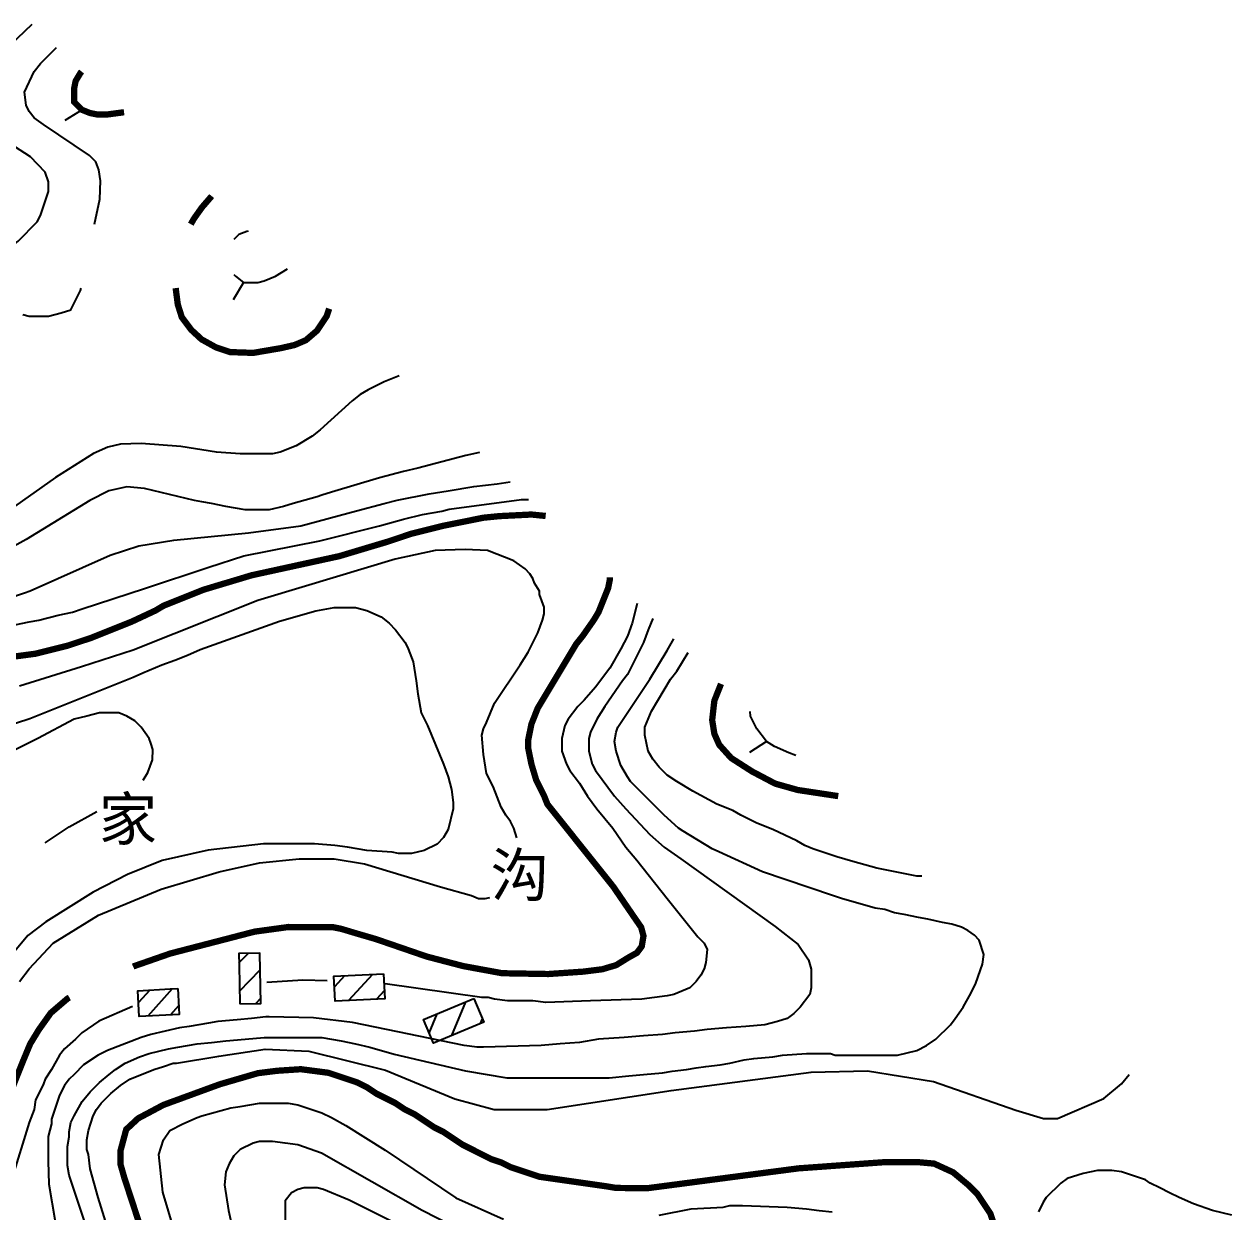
# Model space of a CAD drawing. Extents: x 35515948 to 35520624, y 3302916 to 3308279.
# Drawn here: x 35518792.5 to 35519272, y 3307629.3 to 3308100.8 of the extents above; entities that cross this region are included whole.
import ezdxf

# ---------------------------------------------------------------- set-up
doc = ezdxf.new("R2010")
doc.units = 0
doc.header["$LTSCALE"] = 10000
doc.header["$MEASUREMENT"] = 0
doc.layers.get('0').update_dxf_attribs({"linetype": 'CONTINUOUS'})
for name, color, linetype in [('2113', 7, 'CONTINUOUS'), ('8130', 34, 'CONTINUOUS'), ('HY_DX_DGXZ', 3, 'CONTINUOUS')]:
    doc.layers.add(name, color=color, linetype=linetype)
doc.styles.add('仿宋体', font='')
doc.styles.get('仿宋体').set_extended_font_data('文鼎CS仿宋体')

# ---------------------------------------------------------------- blocks, each defined once
blk = doc.blocks.new('1002')
blk.add_lwpolyline([(0, 0), (0.8, 0)])

msp = doc.modelspace()

# ---------------------------------------------------------------- linework, layer by layer
at = {"layer": '2113', "linetype": 'Continuous', "ltscale": 0.005}
for p, q in [((35518877.77, 3307728.13), (35518881.35, 3307731.87)), ((35518878.02, 3307716.84), (35518886.18, 3307725.37)), ((35518919.63, 3307723.03), (35518915.65, 3307718.65)), ((35518930.77, 3307723.56), (35518921.29, 3307713.13)), ((35518842.33, 3307717.33), (35518837.84, 3307712.33)), ((35518851.3, 3307717.79), (35518841.58, 3307707.02)), ((35518884.41, 3307711.96), (35518886.43, 3307714.07)), ((35518935.47, 3307717), (35518932.43, 3307713.66)), ((35518853.79, 3307711.08), (35518850.55, 3307707.48)), ((35518962.33, 3307699.33), (35518967.78, 3307712.63)), ((35518953.31, 3307700.19), (35518956.47, 3307707.89)), ((35518973.65, 3307704.07), (35518974.42, 3307705.94))]:
    msp.add_line(p, q, dxfattribs=at)
for points in [[(35518878.13, 3307711.83), (35518886.48, 3307712.01), (35518886.04, 3307731.97), (35518877.69, 3307731.79), (35518877.79, 3307727.19)], [(35518935.15, 3307723.76), (35518935.63, 3307713.81), (35518915.92, 3307712.87), (35518915.45, 3307722.83)], [(35518853.43, 3307717.9), (35518853.83, 3307710.23), (35518853.97, 3307707.66), (35518838.12, 3307706.83), (35518837.59, 3307717.08), (35518850.49, 3307717.75)], [(35518971.05, 3307714), (35518974.97, 3307704.62), (35518954.96, 3307696.25), (35518951.04, 3307705.62)]]:
    msp.add_lwpolyline(points, close=True, dxfattribs=at)
at = {"layer": 'HY_DX_DGXZ', "linetype": 'Continuous', "ltscale": 0.005, "flags": 128}
for points, elevation in [([(35518737.09, 3307982.48), (35518739.55, 3307984.42), (35518759.51, 3307996.58), (35518772.88, 3308003.26), (35518776.07, 3308005.17), (35518777.97, 3308005.8), (35518782.42, 3308008.98), (35518786.23, 3308011.52), (35518790.04, 3308014.69), (35518797.66, 3308022.31), (35518798.93, 3308024.85), (35518802.1, 3308034.38), (35518802.1, 3308038.19), (35518800.84, 3308042), (35518795.04, 3308048.05), (35518779.91, 3308057.81), (35518774.24, 3308061.91), (35518772.98, 3308063.17), (35518772.34, 3308066.32), (35518772.66, 3308070.73), (35518773.92, 3308075.77), (35518777.7, 3308082.38), (35518784.01, 3308089.62), (35518795.62, 3308100.78)], 465), ([(35518820.46, 3308021.37), (35518822.47, 3308031.36), (35518822.78, 3308038.6), (35518822.15, 3308043.01), (35518820.89, 3308046.16), (35518818.37, 3308048.68), (35518800.08, 3308060.96), (35518796.39, 3308063.59), (35518794.48, 3308066.13), (35518793.21, 3308068.67), (35518792.58, 3308073.75), (35518796.39, 3308082), (35518798.93, 3308085.18), (35518805.28, 3308091.53)], 470), ([(35518881.41, 3308018.64), (35518880.84, 3308018.5), (35518877.67, 3308017.23), (35518875.75, 3308015.31)], 480), ([(35518875.75, 3308001.37), (35518876.4, 3308000.72), (35518879.58, 3307998.18), (35518885.29, 3307998.18), (35518887.83, 3307998.82), (35518892.23, 3308000.74), (35518897.05, 3308003.67)], 480), ([(35518791.94, 3307985.48), (35518794.48, 3307984.85), (35518802.1, 3307984.85), (35518807.19, 3307986.12), (35518810.99, 3307987.39), (35518814.8, 3307995.01), (35518815.05, 3307996)], 470), ([(35518941.41, 3307961.2), (35518935.45, 3307958.81), (35518929.1, 3307955.64), (35518925.93, 3307953.73), (35518922.76, 3307951.19), (35518910.05, 3307939.76), (35518906.88, 3307937.22), (35518900.53, 3307933.41), (35518894.18, 3307930.87), (35518891.01, 3307930.24), (35518884.66, 3307930.24), (35518878.3, 3307930.24), (35518868.78, 3307930.87), (35518854.73, 3307933.11), (35518838.97, 3307934.37), (35518830.78, 3307934.06), (35518825.73, 3307932.8), (35518820.06, 3307930.28), (35518804.93, 3307920.83), (35518773.09, 3307898.46)], 470), ([(35518973.28, 3307930.69), (35518967.84, 3307929.6), (35518958.31, 3307927.06), (35518948.79, 3307924.52), (35518943.08, 3307923.25), (35518933.55, 3307920.71), (35518914.5, 3307915), (35518910.69, 3307913.73), (35518908.78, 3307913.09), (35518899.26, 3307910.55), (35518895.45, 3307909.28), (35518889.73, 3307908.01), (35518880.21, 3307908.01), (35518876.4, 3307908.65), (35518872.59, 3307909.28), (35518866.88, 3307910.55), (35518863.06, 3307911.19), (35518860.09, 3307911.69), (35518840.23, 3307916.42), (35518833.3, 3307917.05), (35518826.05, 3307915.47), (35518818.48, 3307911.69), (35518793.27, 3307896.26), (35518784.96, 3307891.5)], 465), ([(35518779.24, 3307870.55), (35518792.58, 3307874.99), (35518794.84, 3307875.79), (35518826.68, 3307889.96), (35518838.03, 3307893.74), (35518851.9, 3307895.95), (35518881.53, 3307898.78), (35518902.33, 3307901.61), (35518924.4, 3307907.6), (35518935.45, 3307910.55), (35518940.53, 3307911.82), (35518953.23, 3307914.36), (35518960.81, 3307915.51), (35518971.02, 3307917.19), (35518980.27, 3307918.27), (35518985.46, 3307919.03)], 460), ([(35518788.77, 3307862.29), (35518794.48, 3307863.56), (35518798.3, 3307864.2), (35518805.91, 3307866.1), (35518811.63, 3307867.37), (35518815.44, 3307868.64), (35518840.23, 3307876.73), (35518865.77, 3307885.24), (35518879.64, 3307889.65), (35518909.9, 3307895.63), (35518933.55, 3307901.66), (35518943.08, 3307904.2), (35518950.7, 3307906.11), (35518954.51, 3307906.74), (35518958.31, 3307907.38), (35518961.28, 3307908.23), (35518989.97, 3307912.01), (35518992.79, 3307912.01)], 455), ([(35519042.08, 3307864.82), (35519040.23, 3307860.39), (35519038.33, 3307855.31), (35519031.98, 3307842.61), (35519030.07, 3307840.07), (35519023.09, 3307829.91), (35519019.91, 3307824.83), (35519017.37, 3307819.75), (35519016.73, 3307817.21), (35519016.73, 3307812.13), (35519018.01, 3307807.05), (35519019.27, 3307804.51), (35519026.9, 3307794.35), (35519031.34, 3307789.27), (35519040.87, 3307779.11), (35519046.58, 3307774.03), (35519053.21, 3307769.36), (35519090.72, 3307742.59), (35519099.86, 3307735.35), (35519103.96, 3307729.36), (35519104.9, 3307725.58), (35519105, 3307718.15), (35519104.37, 3307715.61), (35519100.55, 3307710.53), (35519098.02, 3307707.99), (35519095.48, 3307706.08), (35519091.66, 3307704.81), (35519086.59, 3307703.54), (35519078.97, 3307702.91), (35519071.34, 3307702.27), (35519063.73, 3307701.64), (35519058.65, 3307701), (35519051.02, 3307700.37), (35519045.95, 3307699.73), (35519038.33, 3307699.1), (35519030.7, 3307698.46), (35519020.55, 3307697.83), (35519012.92, 3307696.56), (35519005.3, 3307695.92), (35518997.69, 3307695.29), (35518974.83, 3307694.65), (35518972.28, 3307694.65), (35518967.2, 3307695.29), (35518922.78, 3307704.49), (35518907.42, 3307706.32), (35518889.73, 3307706.72), (35518888.47, 3307706.72), (35518882.75, 3307706.08), (35518877.03, 3307705.45), (35518869.41, 3307704.81), (35518865.6, 3307704.18), (35518861.8, 3307703.54), (35518857.98, 3307702.91), (35518854.17, 3307702.27), (35518848.46, 3307701), (35518842.74, 3307699.73), (35518838.94, 3307698.46), (35518825.6, 3307693.38), (35518821.79, 3307691.48), (35518816.08, 3307687.67), (35518812.27, 3307683.86), (35518810.36, 3307681.95), (35518808.45, 3307679.41), (35518806.55, 3307675.6), (35518803.38, 3307666.08), (35518803.38, 3307664.17), (35518801.99, 3307659.15), (35518801.99, 3307649.38), (35518802.3, 3307640.25), (35518804.83, 3307625.44)], 460), ([(35518816.71, 3307624.8), (35518810.36, 3307643.85), (35518809.73, 3307647.66), (35518809.73, 3307655.28), (35518810.36, 3307659.09), (35518810.36, 3307661), (35518810.99, 3307664.81), (35518812.27, 3307667.35), (35518815.44, 3307673.06), (35518818.62, 3307676.87), (35518822.42, 3307680.68), (35518826.23, 3307683.86), (35518828.77, 3307685.76), (35518832.59, 3307688.3), (35518838.3, 3307690.84), (35518842.11, 3307692.11), (35518849.73, 3307694.02), (35518853.54, 3307694.65), (35518857.35, 3307695.29), (35518861.16, 3307695.92), (35518866.88, 3307696.56), (35518872.59, 3307697.19), (35518880.21, 3307697.83), (35518887.83, 3307698.46), (35518910.69, 3307698.46), (35518914.5, 3307697.83), (35518918.31, 3307697.19), (35518924.02, 3307695.92), (35518929.74, 3307694.65), (35518939.34, 3307691.9), (35518967.71, 3307685.29), (35518984.1, 3307682.45), (35518997.02, 3307682.45), (35519024.76, 3307682.45), (35519032.61, 3307683.22), (35519038.33, 3307683.86), (35519045.95, 3307684.49), (35519049.76, 3307685.13), (35519055.47, 3307685.76), (35519059.28, 3307686.4), (35519063.09, 3307687.03), (35519068.8, 3307687.67), (35519072.62, 3307688.3), (35519078.33, 3307689.57), (35519082.14, 3307690.21), (35519089.76, 3307690.84), (35519093.57, 3307691.48), (35519103.09, 3307692.11), (35519112.62, 3307692.11), (35519114.52, 3307691.48), (35519118.34, 3307691.48), (35519122.15, 3307691.48), (35519125.95, 3307691.48), (35519139.29, 3307691.48), (35519146.91, 3307693.38), (35519150.72, 3307695.29), (35519154.53, 3307697.83), (35519160.24, 3307703.54), (35519162.15, 3307706.08), (35519165.33, 3307710.53), (35519168.5, 3307716.24), (35519170.41, 3307720.05), (35519172.95, 3307727.67), (35519173.58, 3307731.48), (35519171.67, 3307737.2), (35519169.77, 3307739.1), (35519167.23, 3307741.01), (35519164.69, 3307742.28), (35519160.88, 3307743.55), (35519157.07, 3307744.18), (35519151.35, 3307745.45), (35519147.55, 3307746.09), (35519141.83, 3307747.36), (35519138.02, 3307747.99), (35519134.21, 3307749.26), (35519130.4, 3307749.9), (35519117.06, 3307753.71), (35519113.42, 3307754.87), (35519085.68, 3307764.32), (35519068.34, 3307772.2), (35519065.63, 3307773.39), (35519054.2, 3307780.38), (35519052.3, 3307781.65), (35519046.58, 3307786.73), (35519033.24, 3307800.06), (35519031.98, 3307801.97), (35519029.44, 3307806.41), (35519027.53, 3307812.13), (35519026.9, 3307815.94), (35519027.53, 3307819.75), (35519028.16, 3307821.65), (35519040.87, 3307840.7), (35519047.85, 3307852.13), (35519050.45, 3307856.81)], 465), ([(35519148.85, 3307762.6), (35519146.91, 3307762.6), (35519131.03, 3307765.77), (35519121.51, 3307768.31), (35519115.16, 3307770.22), (35519105.63, 3307773.39), (35519102.46, 3307774.66), (35519099.28, 3307776.57), (35519089.76, 3307781.01), (35519083.41, 3307783.55), (35519077.06, 3307786.73), (35519073.88, 3307788.63), (35519067.53, 3307791.17), (35519058.01, 3307796.25), (35519051.66, 3307800.06), (35519047.85, 3307802.6), (35519044.67, 3307805.78), (35519042.13, 3307808.95), (35519040.23, 3307812.13), (35519038.96, 3307818.48), (35519038.96, 3307821.65), (35519041.5, 3307828), (35519049.12, 3307840.7), (35519051.66, 3307843.88), (35519056.14, 3307851.35)], 470), ([(35518839.68, 3307800.61), (35518841.54, 3307803.71), (35518843.36, 3307808.74), (35518843.54, 3307812.82), (35518842.74, 3307815.3), (35518842.11, 3307817.21), (35518838.94, 3307821.65), (35518836.4, 3307824.19), (35518833.22, 3307826.1), (35518830.05, 3307827.37), (35518827.51, 3307827.37), (35518822.42, 3307827.37), (35518817.34, 3307826.1), (35518812.27, 3307824.83), (35518797.89, 3307817.23), (35518775.83, 3307806.21)], 435), ([(35519098.85, 3307810.46), (35519096.11, 3307811.49), (35519090.4, 3307814.03), (35519087.22, 3307815.94), (35519083.41, 3307821.02), (35519080.87, 3307826.1), (35519080.68, 3307827.86)], 480), ([(35518800.76, 3307775.74), (35518810.29, 3307782.09), (35518821.27, 3307788.26)], 435), ([(35518830.68, 3307606.39), (35518823.06, 3307631.15), (35518821.79, 3307634.96), (35518818.62, 3307646.39), (35518817.98, 3307652.11), (35518817.34, 3307654.01), (35518817.34, 3307657.82), (35518817.98, 3307661.63), (35518819.88, 3307667.35), (35518821.16, 3307669.89), (35518823.06, 3307672.43), (35518826.87, 3307676.24), (35518830.68, 3307679.41), (35518834.49, 3307681.95), (35518844.02, 3307685.76), (35518847.83, 3307687.03), (35518851.63, 3307688.3), (35518852.91, 3307688.3), (35518869.75, 3307691.13), (35518888.15, 3307693.9), (35518905.51, 3307693.04), (35518935.89, 3307685.57), (35518963.49, 3307674.11), (35518979.12, 3307669.95), (35519000.12, 3307669.95), (35519049.43, 3307677.41), (35519104.98, 3307684.7), (35519127.37, 3307685.22), (35519153.59, 3307681.06), (35519186.22, 3307669.6), (35519197.16, 3307666.3), (35519202.72, 3307666.3), (35519221.2, 3307674.33), (35519228.19, 3307680.05), (35519231.17, 3307683.77)], 470), ([(35518856.94, 3307605.6), (35518847.48, 3307637.09), (35518845.92, 3307652.11), (35518847.83, 3307657.82), (35518850.37, 3307661.63), (35518855.45, 3307664.17), (35518861.16, 3307666.71), (35518863.06, 3307667.35), (35518874.49, 3307670.52), (35518878.3, 3307671.16), (35518882.12, 3307671.79), (35518885.92, 3307672.43), (35518897.35, 3307672.43), (35518901.16, 3307671.79), (35518910.69, 3307668.62), (35518914.5, 3307666.71), (35518920.22, 3307663.54), (35518935.87, 3307653.79), (35518963.92, 3307634.89), (35518982.84, 3307626.39)], 480), ([(35518980.5, 3307614.42), (35518950.56, 3307629.85), (35518910.52, 3307652.53), (35518901.16, 3307655.92), (35518896.09, 3307656.55), (35518891.01, 3307657.19), (35518885.92, 3307657.19), (35518883.38, 3307656.55), (35518878.3, 3307654.01), (35518875.77, 3307651.47), (35518873.86, 3307648.3), (35518872.59, 3307645.12), (35518871.95, 3307640.04), (35518873.64, 3307629.85), (35518873.64, 3307629.85)], 485), ([(35519272.01, 3307627.98), (35519264.38, 3307629.88), (35519256.77, 3307632.42), (35519251.05, 3307634.96), (35519247.24, 3307636.87), (35519243.43, 3307638.77), (35519239.62, 3307640.68), (35519237.72, 3307641.95), (35519228.19, 3307645.12), (35519224.38, 3307645.76), (35519222.48, 3307645.76), (35519218.66, 3307645.76), (35519212.95, 3307644.49), (35519206.6, 3307642.58), (35519204.06, 3307640.68), (35519198.34, 3307634.96), (35519197.08, 3307633.06), (35519195.17, 3307629.25)], 470), ([(35518961.59, 3307613.79), (35518921.56, 3307633.94), (35518911.33, 3307638.14), (35518908.78, 3307638.77), (35518903.7, 3307638.77), (35518901.16, 3307638.14), (35518898.62, 3307636.87), (35518896.09, 3307633.69), (35518896.09, 3307622.26)], 490), ([(35519044.67, 3307627.98), (35519057.38, 3307630.52), (35519070.08, 3307631.15), (35519072.62, 3307631.79), (35519077.7, 3307631.79), (35519095.48, 3307631.15), (35519103.09, 3307630.52), (35519108.17, 3307629.88), (35519113.26, 3307629.25)], 480), ([(35518873.64, 3307629.85), (35518880.13, 3307601.01)], 485)]:
    msp.add_lwpolyline(points, dxfattribs=dict(at, elevation=elevation))
at = {"layer": 'HY_DX_DGXZ', "linetype": 'Continuous', "ltscale": 0.005, "const_width": 2.5, "flags": 128}
for points, elevation in [([(35518815.28, 3308081.96), (35518814.8, 3308081.37), (35518812.9, 3308078.19), (35518812.27, 3308075.02), (35518812.27, 3308069.94), (35518815.44, 3308066.76), (35518818.62, 3308065.49), (35518821.79, 3308064.86), (35518824.97, 3308064.86), (35518832.14, 3308065.81)], 475), ([(35518866.92, 3308032.52), (35518866.88, 3308032.47), (35518863.06, 3308028.03), (35518859.89, 3308023.58), (35518858.63, 3308021.37)], 475), ([(35518852.62, 3307996), (35518853.47, 3307989.49), (35518855.05, 3307984.45), (35518858.83, 3307979.41), (35518862.93, 3307975.63), (35518868.6, 3307972.48), (35518874.28, 3307970.59), (35518883.42, 3307970.28), (35518894.45, 3307972.17), (35518899.9, 3307973.42), (35518904.34, 3307975.32), (35518908.78, 3307979.13), (35518912.59, 3307984.85), (35518913.59, 3307987.83)], 475), ([(35518999.54, 3307905.54), (35518993.88, 3307906.11), (35518981.17, 3307905.47), (35518974.83, 3307904.84), (35518958.95, 3307901.66), (35518946.25, 3307898.49), (35518936.73, 3307895.31), (35518930.38, 3307893.41), (35518917.67, 3307889.6), (35518882.75, 3307881.98), (35518876.4, 3307880.07), (35518870.05, 3307878.17), (35518863.7, 3307876.26), (35518847.83, 3307869.91), (35518844.65, 3307868.01), (35518835.12, 3307863.56), (35518819.25, 3307857.21), (35518809.73, 3307854.04), (35518797.02, 3307850.86), (35518787.5, 3307849.59)], 450), ([(35518835.73, 3307726.65), (35518836.15, 3307726.84), (35518850.48, 3307731.83), (35518883.98, 3307740.52), (35518897.27, 3307742.34), (35518897.35, 3307742.28), (35518915.13, 3307742.28), (35518918.31, 3307741.64), (35518924.66, 3307739.74), (35518932.16, 3307737.55), (35518952.34, 3307730.62), (35518966.84, 3307726.84), (35518982.28, 3307724.01), (35519000.57, 3307723.69), (35519014.44, 3307724.64), (35519022, 3307725.58), (35519027.55, 3307727.23), (35519032.33, 3307730.19), (35519035.78, 3307732.12), (35519037.69, 3307734.66), (35519038.39, 3307738.81), (35519037.45, 3307742.27), (35519034.61, 3307746.37), (35519026.41, 3307758.34), (35519000.25, 3307791.09), (35518998.95, 3307794.35), (35518995.78, 3307800.7), (35518993.88, 3307807.05), (35518992.6, 3307813.4), (35518992.6, 3307816.57), (35518993.88, 3307822.92), (35518996.41, 3307829.27), (35519002.13, 3307838.8), (35519005.94, 3307845.15), (35519011.66, 3307854.67), (35519014.2, 3307857.85), (35519018.64, 3307864.2), (35519020.55, 3307867.37), (35519024.35, 3307876.9), (35519024.99, 3307880.07), (35519024.99, 3307881.18)], 450), ([(35519069.17, 3307838.88), (35519066.52, 3307832.18), (35519065.66, 3307824.54), (35519066.52, 3307819.07), (35519068.44, 3307814.73), (35519073.21, 3307809.43), (35519081.45, 3307804.14), (35519090.66, 3307799.28), (35519099.6, 3307796.76), (35519115.71, 3307794.32)], 475), ([(35518645, 3307707.25), (35518669.24, 3307685.4), (35518692.79, 3307664.19), (35518700.67, 3307658.2), (35518708.55, 3307654.11), (35518730.3, 3307648.13), (35518758.35, 3307642.14), (35518766.54, 3307640.68), (35518769.72, 3307641.31), (35518772.89, 3307642.58), (35518776.07, 3307645.12), (35518779.24, 3307648.93), (35518782.42, 3307657.19), (35518784.96, 3307666.71), (35518787.5, 3307676.24), (35518788.13, 3307679.41), (35518791.94, 3307688.94), (35518794.86, 3307695.97), (35518798.33, 3307701.64), (35518803.05, 3307708.26), (35518809.67, 3307713.93), (35518810.43, 3307714.33)], 450)]:
    msp.add_lwpolyline(points, dxfattribs=dict(at, elevation=elevation))
at = {"layer": 'HY_DX_DGXZ', "linetype": 'Continuous', "ltscale": 0.005}
for points, elevation in [([(35518988.05, 3307777.77), (35518986.89, 3307781.65), (35518985.62, 3307784.19), (35518983.72, 3307786.73), (35518981.81, 3307789.9), (35518978.63, 3307798.16), (35518976.09, 3307803.24), (35518974.83, 3307810.86), (35518974.19, 3307818.48), (35518974.83, 3307821.02), (35518976.09, 3307823.56), (35518979.27, 3307831.18), (35518989.43, 3307846.42), (35518992.6, 3307851.5), (35518996.41, 3307859.12), (35518998.32, 3307864.2), (35518998.95, 3307866.74), (35518998.95, 3307869.28), (35518997.05, 3307874.36), (35518997.05, 3307875.63), (35518995.15, 3307878.8), (35518994.51, 3307880.71), (35518993.24, 3307882.61), (35518991.34, 3307884.52), (35518986.89, 3307887.69), (35518976.41, 3307891.85), (35518967.58, 3307892.17), (35518955.61, 3307891.85), (35518939.84, 3307888.39), (35518904.22, 3307877.68), (35518885.31, 3307872.01), (35518835.72, 3307852.2), (35518815.23, 3307845.58), (35518790.64, 3307838.02)], 445), ([(35518772.99, 3307818.18), (35518794.74, 3307825.11), (35518835.72, 3307841.49), (35518839.57, 3307843.24), (35518847.19, 3307846.42), (35518852.27, 3307848.32), (35518857.35, 3307850.23), (35518862.3, 3307852.48), (35518893.82, 3307863.82), (35518908.32, 3307867.91), (35518915.57, 3307869.17), (35518924.08, 3307869.17), (35518928.47, 3307868.01), (35518934.19, 3307865.47), (35518937.36, 3307862.93), (35518939.9, 3307860.39), (35518943.71, 3307855.31), (35518944.98, 3307852.77), (35518946.88, 3307847.69), (35518948.16, 3307840.07), (35518948.79, 3307834.99), (35518950.06, 3307827.37), (35518952.6, 3307822.29), (35518955.77, 3307814.67), (35518958.95, 3307807.05), (35518960.85, 3307801.97), (35518962.12, 3307796.89), (35518962.76, 3307791.81), (35518962.76, 3307789.27), (35518960.85, 3307781.01), (35518958.95, 3307777.84), (35518956.41, 3307775.3), (35518951.33, 3307772.76), (35518946.25, 3307771.49), (35518941.17, 3307771.49), (35518938.63, 3307772.12), (35518928.47, 3307772.76), (35518920.85, 3307774.03), (35518915.77, 3307774.66), (35518907.71, 3307775.35), (35518887.53, 3307775.35), (35518865.47, 3307772.83), (35518847.27, 3307768.73), (35518833.47, 3307763.26), (35518819.93, 3307756.14), (35518801.09, 3307744.42), (35518793.97, 3307738.95), (35518783.64, 3307726.54)], 440), ([(35519035.84, 3307870.79), (35519033.88, 3307862.93), (35519031.98, 3307857.85), (35519029.44, 3307852.77), (35519024.99, 3307845.15), (35519019.27, 3307837.53), (35519014.83, 3307832.45), (35519012.29, 3307829.91), (35519008.48, 3307824.83), (35519007.21, 3307822.29), (35519005.94, 3307817.21), (35519005.94, 3307812.13), (35519007.84, 3307807.05), (35519009.12, 3307804.51), (35519012.92, 3307799.43), (35519016.1, 3307794.35), (35519019.91, 3307789.27), (35519026.26, 3307781.65), (35519031.34, 3307774.03), (35519035.78, 3307768.95), (35519047.85, 3307753.71), (35519059.91, 3307738.47), (35519062.45, 3307735.93), (35519063.73, 3307733.39), (35519063.09, 3307728.31), (35519062.45, 3307725.77), (35519061.19, 3307723.23), (35519059.28, 3307720.69), (35519056.74, 3307718.15), (35519050.39, 3307715.61), (35519047.85, 3307714.97), (35519042.77, 3307714.34), (35519037.69, 3307713.7), (35519017.37, 3307713.07), (35518999.59, 3307712.43), (35518994.51, 3307713.07), (35518989.43, 3307713.07), (35518984.35, 3307713.07), (35518979.27, 3307713.7), (35518976.73, 3307714.34), (35518974.19, 3307714.34), (35518935.8, 3307719.75)], 455), ([(35518790.67, 3307720.69), (35518794.48, 3307725.77), (35518803.95, 3307736), (35518821.97, 3307747), (35518846.87, 3307757.39), (35518869.88, 3307764.32), (35518885.96, 3307767.79), (35518901.72, 3307769.36), (35518915.59, 3307769.36), (35518927.57, 3307767.47), (35518957.83, 3307758.34), (35518970.12, 3307754.87), (35518972.92, 3307753.71), (35518975.46, 3307753.71), (35518977.39, 3307754.04)], 445), ([(35518912.77, 3307721), (35518903.08, 3307721.25), (35518888.89, 3307720.37)], 455), ([(35518835.51, 3307710.77), (35518822.18, 3307704.93), (35518815.41, 3307700.41), (35518812.9, 3307697.83), (35518808.45, 3307694.02), (35518806.55, 3307691.48), (35518803.38, 3307685.76), (35518800.84, 3307681.95), (35518800.2, 3307680.05), (35518798.3, 3307676.24), (35518797.02, 3307673.7), (35518796.39, 3307669.89), (35518794.48, 3307664.81), (35518787.5, 3307641.95)], 455)]:
    msp.add_lwpolyline(points, dxfattribs=dict(at, elevation=elevation))
at = {"layer": 'HY_DX_DGXZ', "linetype": 'Continuous', "ltscale": 0.005, "const_width": 2.5, "elevation": 475}
for points in [[(35519178.66, 3307620.99), (35519176.12, 3307628.61), (35519171.04, 3307636.23), (35519167.23, 3307640.04), (35519161.34, 3307644.97), (35519153.78, 3307648.43), (35519146.84, 3307649.06), (35519134.86, 3307649.06), (35519099.88, 3307646.54), (35519039.98, 3307638.67), (35519027.53, 3307638.77), (35519023.72, 3307639.41), (35518997.05, 3307643.22), (35518985.62, 3307647.03), (35518981.81, 3307648.93), (35518978, 3307650.2), (35518966.57, 3307655.92), (35518958.95, 3307661), (35518955.14, 3307662.9), (35518947.52, 3307667.98), (35518943.71, 3307669.89), (35518939.9, 3307672.43), (35518932.28, 3307676.24), (35518928.47, 3307678.78), (35518924.66, 3307680.68), (35518913.23, 3307684.49), (35518902.33, 3307685.91), (35518892.87, 3307685.28), (35518885.31, 3307684.34), (35518870.17, 3307679.93), (35518847.79, 3307671.74), (35518837.71, 3307666.38), (35518832.98, 3307661.98), (35518830.68, 3307653.38), (35518830.68, 3307648.3), (35518832.25, 3307642.77), (35518832.25, 3307642.77)], [(35518832.25, 3307642.77), (35518844.23, 3307606.23), (35518849.9, 3307586.39), (35518850.85, 3307575.36), (35518850.22, 3307564.97), (35518847.19, 3307553.68), (35518845.92, 3307551.14), (35518843.38, 3307546.7), (35518839.57, 3307543.52), (35518833.85, 3307542.25), (35518831.31, 3307542.25), (35518828.77, 3307542.89), (35518823.7, 3307545.43), (35518816.08, 3307551.14), (35518813.53, 3307553.68), (35518810.76, 3307555.49)]]:
    msp.add_lwpolyline(points, dxfattribs=at)

# ---------------------------------------------------------------- block references
at = {"layer": '8130', "linetype": 'Continuous', "ltscale": 0.005, "xscale": 10, "yscale": 10, "zscale": 10}
for p, rotation in [((35518815.44, 3308066.76, 475), 211.8559495003314), ((35518879.58, 3307998.18, 480), 238.7231789021538), ((35519087.22, 3307815.94, 480), 212.6843953062069)]:
    msp.add_blockref('1002', p, dxfattribs=dict(at, rotation=rotation))

# ---------------------------------------------------------------- texts
at = {"layer": '2113', "linetype": 'Continuous', "ltscale": 0.005, "style": '仿宋体'}
for s, p in [('家', (35518822.04, 3307776.78, 3308073.22)), ('沟', (35518977.7, 3307754.56, 3308073.22))]:
    msp.add_text(s, height=17, dxfattribs=at).set_placement(p)

doc.saveas('drawing.dxf')
